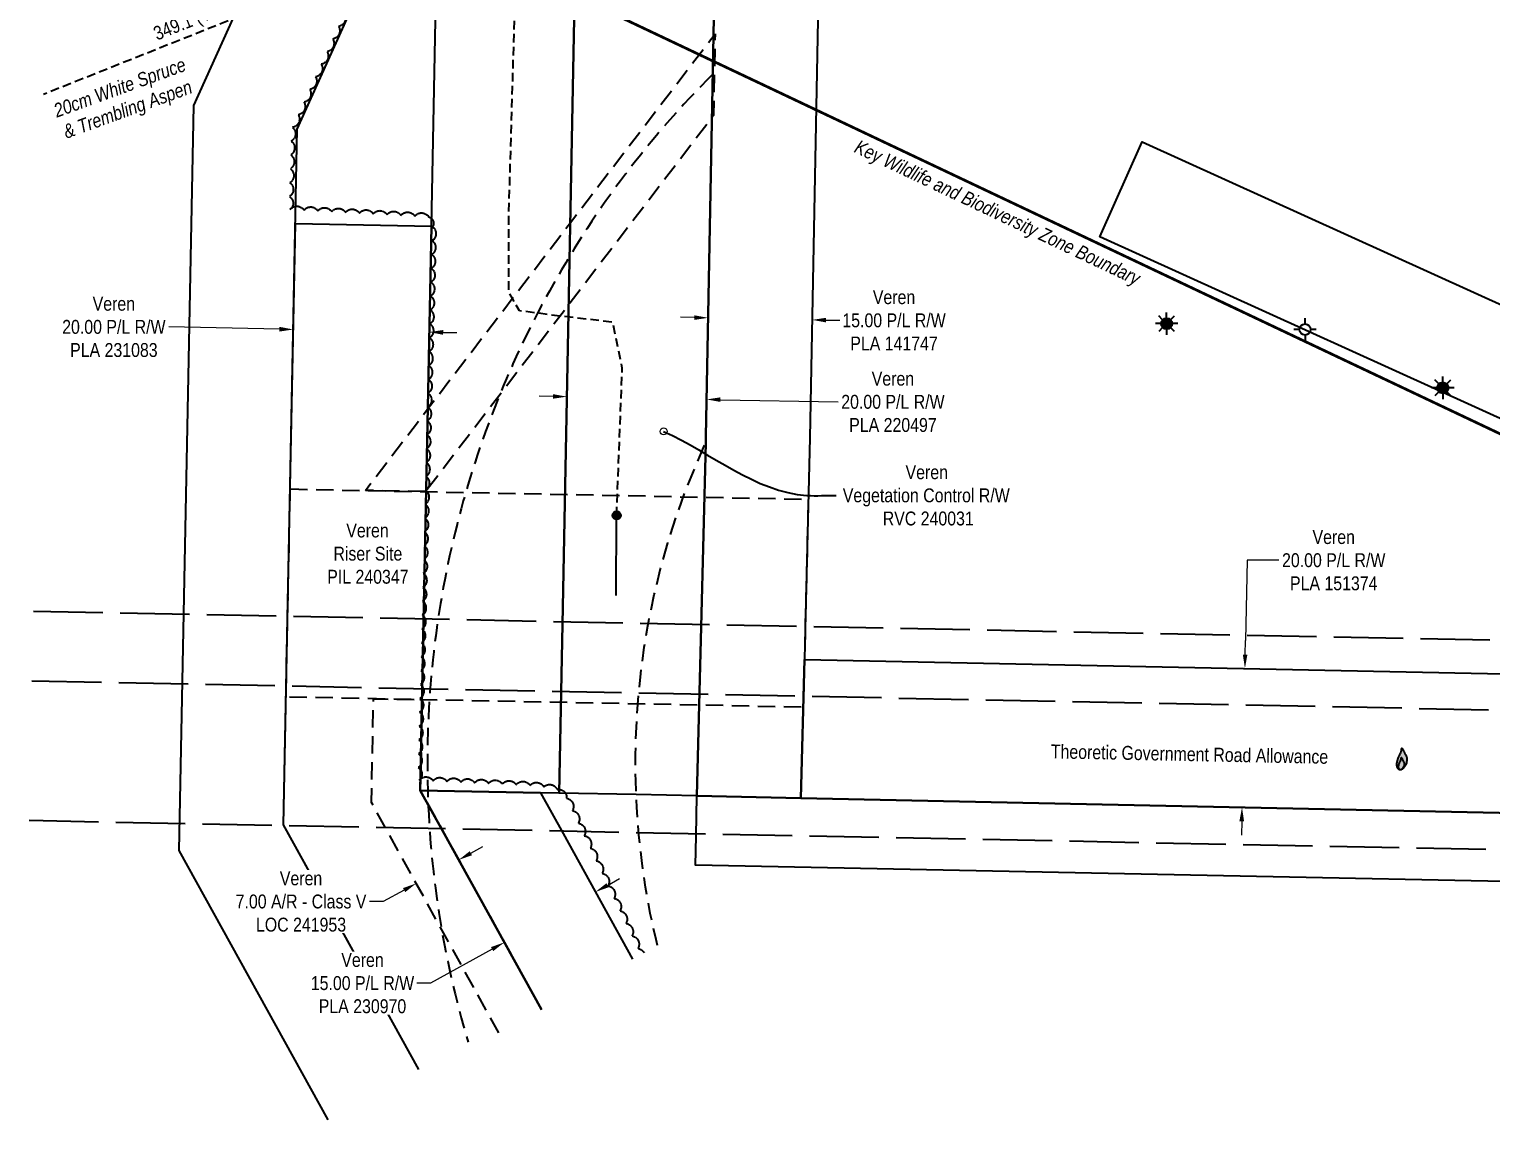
# Model space of a CAD drawing. Extents: x 407676 to 413335, y 6052236 to 6054942.
# Drawn here: x 407676 to 408730, y 6052432 to 6053218 of the extents above; entities that cross this region are included whole.
import ezdxf
from ezdxf.enums import TextEntityAlignment as Align

# ---------------------------------------------------------------- set-up
doc = ezdxf.new("R2010")
doc.units = 0
doc.header["$LTSCALE"] = 5
doc.header["$PDSIZE"] = 0.5
for name, pattern in [('0', [1, 1, 0]), ('DASHDOT2', [12.7, 6.35, -3.175, 0, -3.175]), ('EZE', [3.75, 2.5, -1.25]), ('foc-ACCESSROAD', [3.75, 2.5, -1.25]), ('foc-TIELINE', [1.875, 1.25, -0.625]), ('foc-UNSURVEYED', [12.5, 10, -2.5]), ('UG_PIPE', [1.875, 1.25, -0.625])]:
    doc.linetypes.add(name, pattern=pattern)
doc.layers.get('Defpoints').update_dxf_attribs({"color": 9})
doc.layers.add('AS-PIPE-AG', color=7, linetype='Continuous', true_color=0x7d00fa)
for name, color, linetype in [('AS-PIPE-UG', 44, 'UG_PIPE'), ('AS-SYMBOL', 7, 'Continuous'), ('AS-WILDLIFE', 131, 'DASHDOT2'), ('C-AR', 13, 'foc-ACCESSROAD'), ('C-RW', 13, 'Continuous'), ('C-VCE', 13, 'EZE'), ('C-WS', 13, 'foc-ACCESSROAD'), ('C-WS-S', 8, 'Continuous'), ('F-RW', 190, 'Continuous'), ('F-WS-S', 8, 'Continuous'), ('L-BD', 7, 'Continuous'), ('L-ROAD-T', 7, 'Continuous'), ('L-TIE', 7, 'foc-TIELINE'), ('L-USEC', 7, 'foc-UNSURVEYED'), ('T-BUSH', 110, '0'), ('T-BUSH-T', 110, 'Continuous')]:
    doc.layers.add(name, color=color, linetype=linetype)
for name, color, linetype, lineweight in [('C-AR-T', 13, 'Continuous', 9), ('C-RW-T', 13, 'Continuous', 9), ('C-WS-T', 13, 'Continuous', 9)]:
    doc.layers.add(name, color=color, linetype=linetype, lineweight=lineweight)
doc.styles.add('240', font='ARIALN.TTF', dxfattribs={"height": 30})
doc.styles.add('80CG', font='ARIALN.TTF', dxfattribs={"height": 10})
doc.styles.add('80L', font='ARIALN.TTF', dxfattribs={"height": 10})
doc.styles.add('80LS', font='ARIALNI.TTF', dxfattribs={"height": 10})
doc.dimstyles.new('Compass 5 000', dxfattribs={"dimscale": 5, "dimtxt": 9, "dimasz": 2, "dimexe": 0.2, "dimexo": 0.0625, "dimgap": 0.5, "dimtad": 0, "dimtih": 1, "dimtoh": 1, "dimzin": 0, "dimdsep": 46, "dimtxsty": '80CG', "dimcen": 0.1, "dimse1": 1, "dimse2": 1, "dimclrd": 256, "dimclrt": 256, "dimaunit": 1, "dimadec": 4, "dimazin": 0, "dimtfac": 0.06, "dimtofl": 0, "dimtmove": 0, "dimatfit": 1, "dimfxl": 0.2, "dimtolj": 1, "dimtzin": 0, "dimlwd": -1, "dimarcsym": 0})

# ---------------------------------------------------------------- blocks, each defined once
blk = doc.blocks.new('*D59')
at = {"layer": 'C-RW-T', "transparency": 16777216}
for p, q in [((407856.7, 6053001.7), (407777, 6053003.3)), ((407974.7, 6052999.4), (407984.7, 6052999.2))]:
    blk.add_line(p, q, dxfattribs=at)
for points in [[(407856.7, 6053003.4), (407856.7, 6053000), (407866.7, 6053001.5)], [(407974.8, 6053001.1), (407974.7, 6052997.7), (407964.7, 6052999.6)]]:
    blk.add_solid(points, dxfattribs=at)
at = {"layer": 'Defpoints', "color": 0, "transparency": 16777216}
for p in [(407866.7, 6053001.5), (407866.4, 6052988.7), (407964.5, 6052986.8)]:
    blk.add_point(p, dxfattribs=at)
at = {"layer": 'C-RW-T', "transparency": 16777216, "insert": (407737.4, 6053003.3), "char_height": 10, "attachment_point": 5, "style": '80CG', "bg_fill": 3, "box_fill_scale": 1.1, "bg_fill_color": 256, "bg_fill_true_color": 13158600, "bg_fill_transparency": 0}
blk.add_mtext('\\A1;Veren\\P20.00 P/L R/W\\PPLA 231083', dxfattribs=at)
blk = doc.blocks.new('RISER')
h = blk.add_hatch(color=255)
h.dxf.hatch_style = 1
edge = h.paths.add_edge_path()
edge.add_arc((0, 0), 0.7, 0, 360)
blk.add_hatch(color=13).paths.add_polyline_path([(0.58, -0.15), (-0.58, -0.15, 0.774597)])
at = {"color": 13}
blk.add_line((-0.58, -0.15), (0.58, -0.15), dxfattribs=at)
blk.add_circle((0, 0), 0.6, dxfattribs=at)
blk = doc.blocks.new('FLARE')
h = blk.add_hatch(color=255)
h.dxf.hatch_style = 1
h.paths.add_polyline_path([(0.16, 2.41, 0.114147), (0.13, 2.43), (0.11, 2.44, 0.261551), (0.01, 2.42), (0, 2.41, 0.131268), (-0.03, 2.37), (-0.04, 2.35, 0.041497), (-0.05, 2.33), (-0.05, 2.29, 0.015174), (-0.05, 2.29), (-0.06, 2.24, 0.004376), (-0.06, 2.24), (-0.07, 2.18), (-0.08, 2.11), (-0.09, 2.05), (-0.1, 1.98), (-0.12, 1.91), (-0.14, 1.83), (-0.17, 1.76), (-0.19, 1.68), (-0.22, 1.61), (-0.26, 1.53), (-0.29, 1.46), (-0.32, 1.39), (-0.36, 1.32), (-0.39, 1.25, 0.000505), (-0.39, 1.25), (-0.43, 1.18, 0.002398), (-0.43, 1.18), (-0.46, 1.1, 0.004177), (-0.46, 1.1), (-0.5, 1.03, 0.005735), (-0.5, 1.03), (-0.53, 0.95, 0.006994), (-0.53, 0.95), (-0.56, 0.87, 0.00791), (-0.57, 0.87), (-0.6, 0.78, 0.008323), (-0.6, 0.78), (-0.63, 0.69, 0.008095), (-0.63, 0.68), (-0.66, 0.59, 0.008067), (-0.66, 0.59), (-0.68, 0.49, 0.008387), (-0.68, 0.49), (-0.7, 0.39, 0.009056), (-0.71, 0.38), (-0.72, 0.28, 0.010123), (-0.72, 0.28), (-0.74, 0.18, 0.011689), (-0.74, 0.18), (-0.75, 0.08, 0.013925), (-0.75, 0.08), (-0.75, -0.02, 0.016488), (-0.75, -0.02), (-0.75, -0.11, 0.017255), (-0.75, -0.12), (-0.74, -0.2, 0.01735), (-0.74, -0.2), (-0.73, -0.28, 0.017311), (-0.73, -0.29), (-0.71, -0.36, 0.01715), (-0.71, -0.36), (-0.69, -0.43, 0.016886), (-0.69, -0.44), (-0.66, -0.5, 0.016546), (-0.66, -0.5), (-0.63, -0.56, 0.016164), (-0.63, -0.56), (-0.6, -0.61, 0.016329), (-0.6, -0.62), (-0.57, -0.66, 0.018828), (-0.57, -0.67), (-0.54, -0.71, 0.022087), (-0.53, -0.71), (-0.5, -0.75, 0.025345), (-0.49, -0.76), (-0.46, -0.78, 0.028234), (-0.45, -0.79), (-0.42, -0.82, 0.030298), (-0.41, -0.82), (-0.37, -0.84, 0.031129), (-0.36, -0.85), (-0.32, -0.86, 0.030544), (-0.31, -0.87), (-0.27, -0.88, 0.028465), (-0.26, -0.88), (-0.22, -0.89, 0.025311), (-0.21, -0.89), (-0.16, -0.89, 0.02283), (-0.15, -0.89), (-0.11, -0.89, 0.021226), (-0.1, -0.89), (-0.05, -0.88, 0.020401), (-0.04, -0.88), (0, -0.87, 0.020299), (0.01, -0.87), (0.05, -0.85, 0.020911), (0.06, -0.85), (0.11, -0.83, 0.022277), (0.11, -0.83), (0.15, -0.81, 0.023712), (0.16, -0.8), (0.2, -0.78, 0.022408), (0.21, -0.78), (0.24, -0.75, 0.01993), (0.25, -0.74), (0.28, -0.72, 0.017146), (0.28, -0.71), (0.31, -0.68, 0.014211), (0.32, -0.68), (0.35, -0.64, 0.011221), (0.35, -0.64), (0.37, -0.61, 0.008212), (0.38, -0.61), (0.4, -0.57, 0.005172), (0.4, -0.57), (0.42, -0.54, 0.002523), (0.43, -0.54), (0.45, -0.5, 0.001671), (0.45, -0.5), (0.47, -0.47, 0.001229), (0.47, -0.47), (0.49, -0.44, 0.00075), (0.49, -0.44), (0.51, -0.41, 0.00026), (0.51, -0.41), (0.54, -0.37), (0.56, -0.34), (0.58, -0.3), (0.61, -0.27), (0.63, -0.23, 0.001311), (0.63, -0.23), (0.66, -0.19, 0.003726), (0.66, -0.19), (0.69, -0.15, 0.006065), (0.69, -0.14), (0.72, -0.1, 0.008452), (0.72, -0.1), (0.74, -0.05, 0.010991), (0.75, -0.05), (0.77, 0, 0.013767), (0.77, 0), (0.79, 0.05, 0.016839), (0.8, 0.05), (0.81, 0.1, 0.019104), (0.82, 0.11), (0.83, 0.15, 0.016987), (0.83, 0.16), (0.84, 0.21, 0.013636), (0.84, 0.21), (0.85, 0.26, 0.010244), (0.85, 0.27), (0.86, 0.31, 0.006846), (0.86, 0.32), (0.86, 0.37, 0.003419), (0.86, 0.37), (0.86, 0.41), (0.87, 0.46), (0.87, 0.5), (0.88, 0.54), (0.88, 0.59), (0.89, 0.63, 0.001278), (0.89, 0.63), (0.89, 0.67, 0.004735), (0.89, 0.67), (0.9, 0.71, 0.008354), (0.9, 0.72), (0.9, 0.76, 0.012059), (0.9, 0.76), (0.9, 0.8, 0.015712), (0.9, 0.81), (0.9, 0.85, 0.018457), (0.9, 0.85), (0.9, 0.89, 0.018102), (0.9, 0.9), (0.89, 0.94, 0.016533), (0.89, 0.95), (0.88, 0.99, 0.014576), (0.88, 0.99), (0.87, 1.03, 0.012435), (0.86, 1.04), (0.85, 1.08, 0.010283), (0.85, 1.09), (0.83, 1.13, 0.00824), (0.83, 1.13), (0.81, 1.18, 0.00638), (0.81, 1.18), (0.78, 1.23, 0.004735), (0.78, 1.23), (0.76, 1.29, 0.003388), (0.75, 1.29), (0.73, 1.34, 0.002345), (0.73, 1.34), (0.7, 1.4, 0.001492), (0.7, 1.4), (0.67, 1.46, 0.000746), (0.67, 1.46), (0.63, 1.51), (0.6, 1.57), (0.57, 1.62), (0.55, 1.68), (0.52, 1.73), (0.49, 1.78), (0.47, 1.83), (0.45, 1.87), (0.42, 1.92), (0.4, 1.97), (0.38, 2.02), (0.35, 2.08, 0.000332), (0.35, 2.08), (0.33, 2.13, 0.001849), (0.33, 2.13), (0.3, 2.19, 0.0038), (0.3, 2.19), (0.27, 2.24, 0.006473), (0.27, 2.24), (0.25, 2.29, 0.010865), (0.24, 2.3), (0.22, 2.34, 0.019524), (0.22, 2.34), (0.19, 2.38, 0.041077), (0.18, 2.39)])
at = {"color": 13, "flags": 128}
for points in [[(0.11, -0.72), (0.07, -0.74), (0.03, -0.76), (-0.02, -0.77), (-0.07, -0.78), (-0.11, -0.79), (-0.16, -0.79), (-0.2, -0.79), (-0.25, -0.78), (-0.29, -0.77), (-0.32, -0.76), (-0.36, -0.74), (-0.4, -0.71), (-0.43, -0.68), (-0.46, -0.65), (-0.49, -0.61), (-0.52, -0.56), (-0.54, -0.51), (-0.57, -0.46), (-0.59, -0.4), (-0.61, -0.33), (-0.63, -0.26), (-0.64, -0.19), (-0.65, -0.11), (-0.65, -0.02), (-0.65, 0.07), (-0.64, 0.17), (-0.63, 0.27), (-0.61, 0.36), (-0.58, 0.46), (-0.56, 0.56), (-0.53, 0.66), (-0.5, 0.75), (-0.47, 0.83), (-0.44, 0.91), (-0.41, 0.99), (-0.37, 1.06), (-0.34, 1.13), (-0.3, 1.2), (-0.27, 1.27), (-0.23, 1.34), (-0.2, 1.42), (-0.16, 1.49), (-0.13, 1.57), (-0.1, 1.65), (-0.07, 1.73), (-0.04, 1.8), (-0.02, 1.88), (0, 1.96), (0.01, 2.03), (0.02, 2.1), (0.03, 2.17), (0.04, 2.22), (0.05, 2.27), (0.05, 2.31), (0.06, 2.34), (0.08, 2.35), (0.09, 2.34), (0.11, 2.32), (0.13, 2.29), (0.16, 2.25), (0.18, 2.2), (0.21, 2.14), (0.24, 2.09), (0.26, 2.03), (0.29, 1.98), (0.31, 1.93), (0.33, 1.88), (0.36, 1.83), (0.38, 1.78), (0.41, 1.73), (0.43, 1.68), (0.46, 1.63), (0.49, 1.58), (0.52, 1.52), (0.55, 1.47), (0.58, 1.41), (0.61, 1.35), (0.64, 1.3), (0.67, 1.24), (0.69, 1.19), (0.72, 1.14), (0.74, 1.09), (0.75, 1.05), (0.77, 1), (0.78, 0.96), (0.79, 0.92), (0.8, 0.88), (0.8, 0.84), (0.8, 0.8), (0.8, 0.76), (0.8, 0.72), (0.79, 0.68), (0.79, 0.64), (0.78, 0.6), (0.78, 0.56), (0.77, 0.51), (0.77, 0.47), (0.76, 0.42), (0.76, 0.37), (0.76, 0.33), (0.75, 0.28), (0.74, 0.23), (0.73, 0.18), (0.72, 0.13), (0.7, 0.09), (0.68, 0.04), (0.66, 0), (0.63, -0.05), (0.61, -0.09), (0.58, -0.13), (0.55, -0.17), (0.53, -0.21), (0.5, -0.25), (0.48, -0.28), (0.45, -0.32), (0.43, -0.35), (0.41, -0.38), (0.39, -0.42), (0.37, -0.45), (0.34, -0.48), (0.32, -0.51), (0.3, -0.55), (0.27, -0.58), (0.24, -0.61), (0.21, -0.64), (0.18, -0.67), (0.15, -0.7)], [(0.02, -0.75), (-0.01, -0.76), (-0.03, -0.77), (-0.05, -0.78), (-0.08, -0.78), (-0.11, -0.79), (-0.13, -0.79), (-0.16, -0.79), (-0.18, -0.78), (-0.2, -0.78), (-0.23, -0.77), (-0.25, -0.76), (-0.26, -0.74), (-0.28, -0.73), (-0.3, -0.71), (-0.32, -0.69), (-0.33, -0.66), (-0.35, -0.63), (-0.36, -0.6), (-0.37, -0.57), (-0.39, -0.53), (-0.4, -0.49), (-0.4, -0.45), (-0.41, -0.41), (-0.41, -0.36), (-0.41, -0.31), (-0.4, -0.25), (-0.39, -0.2), (-0.38, -0.14), (-0.37, -0.09), (-0.36, -0.03), (-0.34, 0.02), (-0.32, 0.07), (-0.31, 0.12), (-0.29, 0.16), (-0.27, 0.21), (-0.25, 0.25), (-0.23, 0.29), (-0.21, 0.33), (-0.19, 0.37), (-0.17, 0.41), (-0.15, 0.45), (-0.14, 0.49), (-0.12, 0.53), (-0.1, 0.58), (-0.08, 0.62), (-0.07, 0.66), (-0.06, 0.71), (-0.05, 0.75), (-0.04, 0.79), (-0.03, 0.83), (-0.03, 0.87), (-0.02, 0.9), (-0.02, 0.93), (-0.01, 0.95), (-0.01, 0.96), (0, 0.97), (0.01, 0.96), (0.02, 0.95), (0.03, 0.94), (0.04, 0.91), (0.06, 0.88), (0.07, 0.86), (0.09, 0.82), (0.1, 0.79), (0.12, 0.76), (0.13, 0.74), (0.14, 0.71), (0.16, 0.68), (0.17, 0.65), (0.18, 0.63), (0.2, 0.6), (0.21, 0.57), (0.23, 0.54), (0.25, 0.51), (0.26, 0.47), (0.28, 0.44), (0.3, 0.41), (0.31, 0.38), (0.33, 0.35), (0.34, 0.32), (0.36, 0.29), (0.37, 0.27), (0.38, 0.24), (0.39, 0.22), (0.39, 0.19), (0.4, 0.17), (0.4, 0.15), (0.41, 0.13), (0.41, 0.1), (0.41, 0.08), (0.4, 0.06), (0.4, 0.04), (0.4, 0.01), (0.39, -0.01), (0.39, -0.03), (0.39, -0.06), (0.39, -0.08), (0.38, -0.11), (0.38, -0.14), (0.38, -0.16), (0.38, -0.19), (0.37, -0.22), (0.37, -0.24), (0.36, -0.27), (0.35, -0.3), (0.34, -0.32), (0.32, -0.35), (0.31, -0.37), (0.3, -0.4), (0.28, -0.42), (0.27, -0.44), (0.25, -0.46), (0.24, -0.48), (0.22, -0.5), (0.21, -0.52), (0.2, -0.54), (0.19, -0.56), (0.17, -0.58), (0.16, -0.6), (0.15, -0.61), (0.14, -0.63), (0.12, -0.65), (0.11, -0.67), (0.09, -0.69), (0.08, -0.7), (0.06, -0.72), (0.04, -0.74)]]:
    blk.add_lwpolyline(points, close=True, dxfattribs=at)
blk = doc.blocks.new('GABD')
for p, q in [((-0.81, 0), (-1.62, 0)), ((0, 0.81), (0, 1.62)), ((1.62, 0), (0.81, 0)), ((0, -0.81), (0, -1.62))]:
    blk.add_line(p, q)
blk.add_circle((0, 0), 0.8)
blk = doc.blocks.new('GAS')
h = blk.add_hatch(color=255)
h.dxf.hatch_style = 1
edge = h.paths.add_edge_path()
edge.add_arc((0, 0), 0.9, 0, 360)
for p, q in [((-0.81, 0), (-1.62, 0)), ((-0.57, 0.57), (-1.14, 1.14)), ((0, 0.81), (0, 1.62)), ((0.57, 0.57), (1.14, 1.14)), ((1.62, 0), (0.81, 0)), ((-0.57, -0.57), (-1.14, -1.14)), ((0, -0.81), (0, -1.62)), ((1.14, -1.14), (0.57, -0.57))]:
    blk.add_line(p, q)
blk.add_circle((0, 0), 0.8)
blk = doc.blocks.new('*D67')
at = {"layer": 'C-RW-T', "transparency": 16777216}
for p, q in [((408155.7, 6053010.1), (408145.7, 6053010.3)), ((408250.7, 6053008.3), (408260.6, 6053008.1))]:
    blk.add_line(p, q, dxfattribs=at)
for points in [[(408155.8, 6053011.7), (408155.7, 6053008.4), (408165.7, 6053009.9)], [(408250.7, 6053009.9), (408250.6, 6053006.6), (408240.7, 6053008.4)]]:
    blk.add_solid(points, dxfattribs=at)
at = {"layer": 'Defpoints', "color": 0, "transparency": 16777216}
for p in [(408165.7, 6053009.5), (408240.6, 6053008.1), (408240.7, 6053008.4)]:
    blk.add_point(p, dxfattribs=at)
at = {"layer": 'C-RW-T', "transparency": 16777216, "insert": (408299.7, 6053008.1), "char_height": 10, "attachment_point": 5, "style": '80CG'}
blk.add_mtext('\\A1;Veren\\P15.00 P/L R/W^JPLA 141747', dxfattribs=at)
blk = doc.blocks.new('*D68')
at = {"layer": 'C-RW-T', "transparency": 16777216}
for p, q in [((408053.9, 6052953.3), (408043.9, 6052953.5)), ((408174.6, 6052950.9), (408259.4, 6052949.3))]:
    blk.add_line(p, q, dxfattribs=at)
for points in [[(408053.9, 6052954.9), (408053.8, 6052951.6), (408063.9, 6052953.1)], [(408174.6, 6052952.6), (408174.5, 6052949.3), (408164.6, 6052951.1)]]:
    blk.add_solid(points, dxfattribs=at)
at = {"layer": 'Defpoints', "color": 0, "transparency": 16777216}
for p in [(408064, 6052959.6), (408164.7, 6052957.6), (408164.6, 6052951.1)]:
    blk.add_point(p, dxfattribs=at)
at = {"layer": 'C-RW-T', "transparency": 16777216, "insert": (408298.9, 6052949.3), "char_height": 10, "attachment_point": 5, "style": '80CG'}
blk.add_mtext('\\A1;Veren\\P20.00 P/L R/W\\PPLA 220497', dxfattribs=at)
blk = doc.blocks.new('*D71')
at = {"layer": 'C-AR-T', "transparency": 16777216}
for p, q in [((407994.7, 6052624.2), (408003.4, 6052629)), ((407946.6, 6052597.6), (407931.6, 6052589.3)), ((407931.6, 6052589.3), (407921.6, 6052589.3))]:
    blk.add_line(p, q, dxfattribs=at)
for points in [[(407993.9, 6052625.6), (407995.5, 6052622.7), (407985.9, 6052619.3)], [(407945.8, 6052599), (407947.4, 6052596.1), (407955.3, 6052602.4)]]:
    blk.add_solid(points, dxfattribs=at)
at = {"layer": 'Defpoints', "color": 0, "transparency": 16777216}
for p in [(407986, 6052619.2), (407955.3, 6052602.4), (407955.4, 6052602.3)]:
    blk.add_point(p, dxfattribs=at)
at = {"layer": 'C-AR-T', "transparency": 16777216, "insert": (407872.3, 6052589.3), "char_height": 10, "attachment_point": 5, "style": '80CG', "bg_fill": 3, "box_fill_scale": 1.1, "bg_fill_color": 256, "bg_fill_true_color": 13158600, "bg_fill_transparency": 0}
blk.add_mtext('\\A1;Veren\\P7.00 A/R - Class V\\PLOC 241953', dxfattribs=at)
blk = doc.blocks.new('*D72')
at = {"layer": 'C-RW-T', "transparency": 16777216}
for p, q in [((408093.2, 6052601), (408101.9, 6052605.9)), ((408010, 6052555), (407965.7, 6052530.5)), ((407965.7, 6052530.5), (407955.7, 6052530.5))]:
    blk.add_line(p, q, dxfattribs=at)
for points in [[(408092.4, 6052602.5), (408094, 6052599.6), (408084.4, 6052596.2)], [(408009.2, 6052556.5), (408010.8, 6052553.6), (408018.8, 6052559.9)]]:
    blk.add_solid(points, dxfattribs=at)
at = {"layer": 'Defpoints', "color": 0, "transparency": 16777216}
for p in [(408081.8, 6052600.9), (408084.4, 6052596.2), (408016.2, 6052564.7)]:
    blk.add_point(p, dxfattribs=at)
at = {"layer": 'C-RW-T', "transparency": 16777216, "insert": (407916.6, 6052530.5), "char_height": 10, "attachment_point": 5, "style": '80CG', "bg_fill": 3, "box_fill_scale": 1.1, "bg_fill_color": 256, "bg_fill_true_color": 13158600, "bg_fill_transparency": 0}
blk.add_mtext('\\A1;Veren\\P15.00 P/L R/W\\PPLA 230970', dxfattribs=at)
blk = doc.blocks.new('*D73')
at = {"layer": 'C-RW-T', "transparency": 16777216}
for p, q in [((408554.2, 6052835.2), (408553, 6052777.3)), ((408577.1, 6052835.2), (408554.2, 6052835.2)), ((408552.8, 6052767.3), (408553, 6052777.3)), ((408550.3, 6052647.2), (408550.1, 6052637.2))]:
    blk.add_line(p, q, dxfattribs=at)
for points in [[(408551.1, 6052767.3), (408554.4, 6052767.3), (408552.6, 6052757.3)], [(408548.6, 6052647.2), (408552, 6052647.1), (408550.5, 6052657.2)]]:
    blk.add_solid(points, dxfattribs=at)
at = {"layer": 'Defpoints', "color": 0, "transparency": 16777216}
for p in [(408552.6, 6052757.3), (408592.5, 6052756.5), (408590.4, 6052656.3)]:
    blk.add_point(p, dxfattribs=at)
at = {"layer": 'C-RW-T', "transparency": 16777216, "insert": (408616.6, 6052835.2), "char_height": 10, "attachment_point": 5, "style": '80CG'}
blk.add_mtext('\\A1;Veren\\P20.00 P/L R/W\\PPLA 151374', dxfattribs=at)

msp = doc.modelspace()

# ---------------------------------------------------------------- linework, layer by layer
at = {"layer": 'AS-PIPE-AG', "flags": 128}
msp.add_lwpolyline([(408099.434, 6052809.779), (408099.749, 6052867.363)], dxfattribs=at)
at = {"layer": 'AS-PIPE-UG', "flags": 128}
msp.add_lwpolyline([(408099.764, 6052867.504), (408099.759, 6052867.514), (408103.82, 6052973.685), (408096.932, 6053006.769), (408060.902, 6053010.886), (408029.668, 6053014.957), (408022, 6053028.613), (408022.115, 6053084.998), (408024.726, 6053176.012), (408028.353, 6053302.072), (408031.684, 6053380.251), (408062.643, 6053444.083), (408108.803, 6053543.391), (408185.516, 6053712.725), (408259.733, 6053915.322), (408289.231, 6054001.324), (408298.023, 6054028.123)], dxfattribs=at)
at = {"layer": 'AS-WILDLIFE', "const_width": 2.001, "flags": 128}
msp.add_lwpolyline([(407694.769, 6053419.484), (409639.676, 6052498.739)], dxfattribs=at)
at = {"layer": 'C-AR', "flags": 128}
msp.add_lwpolyline([(407962.072, 6052884.645), (407918.652, 6052885.498), (407964.766, 6052945.703), (408067.379, 6053079.672), (408170.691, 6053214.601), (408169.544, 6053155.56), (408066.217, 6053020.621), (407962.072, 6052884.645)], close=True, dxfattribs=at)
msp.add_lwpolyline([(408014.903, 6052494.644), (407923.091, 6052660.726), (407924.56, 6052735.418), (407959.538, 6052734.73), (407958.254, 6052669.431), (408045.521, 6052511.569)], dxfattribs=at)
at = {"layer": 'C-RW', "flags": 128}
for points in [[(408176.836, 6054067.904), (408104.763, 6053848.348), (407794.886, 6053162.787), (407784.321, 6052626.164), (407891.565, 6052432.101)], [(407957.101, 6052468.317), (407859.666, 6052644.572), (407869.536, 6053145.929), (408174.735, 6053821.14), (408248.064, 6054044.522)]]:
    msp.add_lwpolyline(points, dxfattribs=at)
at = {"layer": 'C-RW'}
for points in [[(408438.164, 6053982.078), (408361.414, 6053748.583), (408171.783, 6053326.727), (408171.618, 6053314.345), (408164.067, 6052924.504), (408163.961, 6052919.887), (408160.673, 6052787.27), (408157.661, 6052665.42), (408113.894, 6052666.34), (408058.232, 6052667.509), (408060.628, 6052789.26), (408071.674, 6053350.376), (408268.078, 6053784.874), (408343.071, 6054013.335)], [(408509.383, 6053958.664), (408431.925, 6053723.055), (408246.442, 6053312.464), (408239.032, 6052923.4), (408235.638, 6052785.781), (408235.097, 6052763.812), (408232.632, 6052663.844), (408157.661, 6052665.42), (408160.673, 6052787.27), (408163.961, 6052919.887), (408164.067, 6052924.504), (408171.618, 6053314.345), (408171.783, 6053326.727), (408361.414, 6053748.583), (408438.164, 6053982.078)], [(407957.091, 6052468.312), (407860.888, 6052642.328), (407859.666, 6052644.572), (407862.593, 6052793.195), (407868.196, 6053077.874), (407966.251, 6053075.944), (407960.65, 6052791.246), (407958.254, 6052669.431), (407974.464, 6052640.069), (408045.508, 6052511.562)], [(409640.427, 6052644.532), (409159.001, 6052644.405), (408232.632, 6052663.844), (408235.097, 6052763.812), (409160.955, 6052744.799), (409181.009, 6052744.635), (409641.109, 6052744.636)], [(408045.508, 6052511.562), (407974.464, 6052640.069), (407958.254, 6052669.431), (408044.87, 6052667.766), (408061.113, 6052638.346), (408111.145, 6052547.847)], [(409639.713, 6052595.1), (409388.309, 6052595.229), (409287.121, 6052595.3), (409158.987, 6052594.748), (409155.781, 6052595.372), (408156.67, 6052615.592), (408157.085, 6052636.44), (408157.661, 6052665.42), (408232.632, 6052663.844), (409159.001, 6052644.405), (409640.427, 6052644.532)]]:
    msp.add_lwpolyline(points, dxfattribs=at)
at = {"layer": 'C-VCE', "flags": 128}
msp.add_lwpolyline([(408129.238, 6052557.719), (408128.154, 6052561.969), (408124.046, 6052580.811), (408120.599, 6052599.78), (408117.817, 6052618.862), (408115.782, 6052637.261), (408114.259, 6052657.259), (408113.894, 6052666.34), (408113.488, 6052676.527), (408113.389, 6052695.808), (408113.965, 6052715.082), (408115.216, 6052734.325), (408117.135, 6052753.512), (408119.725, 6052772.621), (408122.368, 6052788.032), (408122.978, 6052791.626), (408126.897, 6052810.508), (408131.47, 6052829.24), (408136.698, 6052847.801), (408142.567, 6052866.17), (408149.076, 6052884.321), (408163.961, 6052919.887), (408164.067, 6052924.504), (408169.123, 6053185.51, 0.27574691), (407992.739, 6052488.019, 0.27574691)], format="xyb", dxfattribs=at)
at = {"layer": 'C-WS', "flags": 128}
msp.add_lwpolyline([(408129.238, 6052557.719), (408128.154, 6052561.969), (408124.046, 6052580.811), (408120.599, 6052599.78), (408117.817, 6052618.862), (408115.782, 6052637.261), (408114.259, 6052657.259), (408113.894, 6052666.34), (408113.488, 6052676.527), (408113.389, 6052695.808), (408113.965, 6052715.082), (408115.216, 6052734.325), (408117.135, 6052753.512), (408119.725, 6052772.621), (408122.368, 6052788.032), (408122.978, 6052791.626), (408126.897, 6052810.508), (408131.47, 6052829.24), (408136.698, 6052847.801), (408142.567, 6052866.17), (408149.076, 6052884.321), (408163.961, 6052919.887), (408164.067, 6052924.504), (408171.618, 6053314.345), (408246.442, 6053312.464), (408328.058, 6053310.884), (408471.591, 6053628.615), (409010.755, 6053463.227), (409171.559, 6053294.608), (409162.537, 6052826.382), (409162.402, 6052819.417), (409161.394, 6052767.42), (409160.955, 6052744.799), (409159.001, 6052644.405), (409159.002, 6052616.563), (409158.987, 6052594.748), (409158.961, 6052524.525)], dxfattribs=at)
msp.add_lwpolyline([(407864.431, 6052886.564), (408237.943, 6052879.22), (408234.247, 6052729.329), (407861.479, 6052736.658)], close=True, dxfattribs=at)
at = {"layer": 'F-RW'}
for points in [[(408343.071, 6054013.335), (408268.078, 6053784.874), (408071.674, 6053350.376), (408060.628, 6052789.26), (408058.232, 6052667.509), (408044.87, 6052667.766), (407958.254, 6052669.431), (407960.65, 6052791.246), (407966.251, 6053075.944), (407972.089, 6053372.814), (408174.735, 6053821.14), (408248.064, 6054044.522)], [(409641.109, 6052744.636), (409181.009, 6052744.635), (409160.955, 6052744.799), (409108.702, 6052768.464), (408447.912, 6053068.22), (408478.582, 6053136.694), (409162.537, 6052826.382), (409177.043, 6052819.617), (409237.215, 6052819.655), (409642.3, 6052819.729)]]:
    msp.add_lwpolyline(points, dxfattribs=at)
at = {"layer": 'L-TIE'}
msp.add_line((408054.899, 6053317.343), (407686.779, 6053170.916), dxfattribs=at)
at = {"layer": 'L-USEC'}
for p, q in [((407679.39, 6052798.632), (409641.109, 6052759.698)), ((407678.393, 6052748.372), (409640.41, 6052709.432)), ((407676.398, 6052647.852), (409639.72, 6052608.886))]:
    msp.add_line(p, q, dxfattribs=at)
at = {"layer": 'T-BUSH', "flags": 128}
msp.add_lwpolyline([(408247.152, 6054044.821, -0.32174496), (408242.859, 6054039.147, -0.52056705), (408239.807, 6054029.628, -0.52056705), (408236.754, 6054020.11, -0.52056705), (408233.702, 6054010.592, -0.52056705), (408230.649, 6054001.074, -0.52056705), (408227.597, 6053991.556, -0.52056705), (408224.545, 6053982.037, -0.52056705), (408221.492, 6053972.519, -0.52056705), (408218.44, 6053963.001, -0.52056705), (408215.387, 6053953.483, -0.52056705), (408212.335, 6053943.965, -0.52056705), (408209.283, 6053934.446, -0.52056705), (408206.23, 6053924.928, -0.52056705), (408203.178, 6053915.41, -0.52056705), (408200.125, 6053905.892, -0.52056705), (408197.073, 6053896.374, -0.52056705), (408194.02, 6053886.855, -0.52056705), (408190.968, 6053877.337, -0.52056705), (408187.916, 6053867.819, -0.52056705), (408184.863, 6053858.301, -0.52056705), (408181.811, 6053848.783, -0.52056705), (408178.758, 6053839.264, -0.52056705), (408175.706, 6053829.746, -0.52056705), (408172.654, 6053820.228, -0.52056705), (408169.203, 6053810.864, -0.52056705), (408165.052, 6053801.771, -0.52056705), (408160.9, 6053792.678, -0.52056705), (408156.749, 6053783.585, -0.52056705), (408152.598, 6053774.492, -0.52056705), (408148.447, 6053765.399, -0.52056705), (408144.296, 6053756.306, -0.52056705), (408140.145, 6053747.213, -0.52056705), (408135.994, 6053738.12, -0.52056705), (408131.843, 6053729.028, -0.52056705), (408127.691, 6053719.935, -0.52056705), (408123.54, 6053710.842, -0.52056705), (408119.389, 6053701.749, -0.52056705), (408115.238, 6053692.656, -0.52056705), (408111.087, 6053683.563, -0.52056705), (408106.936, 6053674.47, -0.52056705), (408102.785, 6053665.377, -0.52056705), (408098.633, 6053656.284, -0.52056705), (408094.482, 6053647.191, -0.52056705), (408090.331, 6053638.098, -0.52056705), (408086.18, 6053629.005, -0.52056705), (408082.029, 6053619.912, -0.52056705), (408077.878, 6053610.819, -0.52056705), (408073.727, 6053601.726, -0.52056705), (408069.575, 6053592.633, -0.52056705), (408065.424, 6053583.541, -0.52056705), (408061.273, 6053574.448, -0.52056705), (408057.122, 6053565.355, -0.52056705), (408052.971, 6053556.262, -0.52056705), (408048.82, 6053547.169, -0.52056705), (408044.669, 6053538.076, -0.52056705), (408040.518, 6053528.983, -0.52056705), (408036.366, 6053519.89, -0.52056705), (408032.215, 6053510.797, -0.52056705), (408028.064, 6053501.704, -0.52056705), (408023.913, 6053492.611, -0.52056705), (408019.762, 6053483.518, -0.52056705), (408015.611, 6053474.425, -0.52056705), (408011.46, 6053465.332, -0.52056705), (408007.308, 6053456.239, -0.52056705), (408003.157, 6053447.147, -0.52056705), (407999.006, 6053438.054, -0.52056705), (407994.855, 6053428.961, -0.52056705), (407990.704, 6053419.868, -0.52056705), (407986.553, 6053410.775, -0.52056705), (407982.402, 6053401.682, -0.52056705), (407978.25, 6053392.589, -0.52056705), (407974.099, 6053383.496, -0.52056705), (407969.948, 6053374.403, -0.52056705), (407965.797, 6053365.31, -0.52056705), (407961.646, 6053356.217, -0.52056705), (407957.495, 6053347.124, -0.52056705), (407953.344, 6053338.031, -0.52056705), (407949.193, 6053328.938, -0.52056705), (407945.041, 6053319.845, -0.52056705), (407940.89, 6053310.752, -0.52056705), (407936.739, 6053301.66, -0.52056705), (407932.588, 6053292.567, -0.52056705), (407928.437, 6053283.474, -0.52056705), (407924.286, 6053274.381, -0.52056705), (407920.135, 6053265.288, -0.52056705), (407915.983, 6053256.195, -0.52056705), (407911.832, 6053247.102, -0.52056705), (407907.681, 6053238.009, -0.52056705), (407903.53, 6053228.916, -0.52056705), (407899.379, 6053219.823, -0.52056705), (407895.228, 6053210.73, -0.52056705), (407891.077, 6053201.637, -0.52056705), (407886.925, 6053192.544, -0.52056705), (407882.774, 6053183.451, -0.52056705), (407878.623, 6053174.358, -0.52056705), (407874.472, 6053165.265, -0.52056705), (407870.321, 6053156.173, -0.52056705), (407866.17, 6053147.08, -0.52056705), (407865.246, 6053137.231, -0.52056705), (407864.93, 6053127.241, -0.52056705), (407864.613, 6053117.25, -0.52056705), (407864.297, 6053107.259, -0.52056705), (407863.981, 6053097.269, -0.52056705), (407864.438, 6053087.988, -0.52056705), (407874.419, 6053087.451, -0.52056705), (407884.401, 6053086.914, -0.52056705), (407894.382, 6053086.377, -0.52056705), (407904.363, 6053085.84, -0.52056705), (407914.344, 6053085.303, -0.52056705), (407924.325, 6053084.766, -0.52056705), (407934.307, 6053084.229, -0.52056705), (407944.288, 6053083.691, -0.52056705), (407954.269, 6053083.154, -0.52056705), (407964.25, 6053082.617, -0.52056705), (407967.08, 6053075.481, -0.52056705), (407966.814, 6053065.489, -0.52056705), (407966.547, 6053055.497, -0.52056705), (407966.281, 6053045.505, -0.52056705), (407966.015, 6053035.513, -0.52056705), (407965.749, 6053025.521, -0.52056705), (407965.483, 6053015.528, -0.52056705), (407965.217, 6053005.536, -0.52056705), (407964.951, 6052995.544, -0.52056705), (407964.684, 6052985.552, -0.52056705), (407964.418, 6052975.56, -0.52056705), (407964.152, 6052965.568, -0.52056705), (407963.886, 6052955.576, -0.52056705), (407963.62, 6052945.584, -0.52056705), (407963.354, 6052935.591, -0.52056705), (407963.088, 6052925.599, -0.52056705), (407962.821, 6052915.607, -0.52056705), (407962.555, 6052905.615, -0.52056705), (407962.289, 6052895.623, -0.52056705), (407962.023, 6052885.631, -0.52056705), (407961.757, 6052875.639, -0.52056705), (407961.491, 6052865.646, -0.52056705), (407961.225, 6052855.654, -0.52056705), (407960.959, 6052845.662, -0.52056705), (407960.692, 6052835.67, -0.52056705), (407960.426, 6052825.678, -0.52056705), (407960.16, 6052815.686, -0.52056705), (407959.894, 6052805.694, -0.52056705), (407959.628, 6052795.702, -0.52056705), (407959.362, 6052785.709, -0.52056705), (407959.096, 6052775.717, -0.52056705), (407958.829, 6052765.725, -0.52056705), (407958.563, 6052755.733, -0.52056705), (407958.297, 6052745.741, -0.52056705), (407958.031, 6052735.749, -0.52056705), (407957.765, 6052725.757, -0.52056705), (407957.499, 6052715.765, -0.52056705), (407957.233, 6052705.772, -0.52056705), (407956.966, 6052695.78, -0.52056705), (407956.7, 6052685.788, -0.52056705), (407957.45, 6052676.741, -0.52056705), (407967.435, 6052676.275, -0.52056705), (407977.42, 6052675.81, -0.52056705), (407987.405, 6052675.345, -0.52056705), (407997.39, 6052674.879, -0.52056705), (408007.375, 6052674.414, -0.52056705), (408017.359, 6052673.949, -0.52056705), (408027.344, 6052673.483, -0.52056705), (408037.329, 6052673.018, -0.52056705), (408047.238, 6052671.935, -0.52056705), (408057.04, 6052669.976, -0.52056705), (408063.598, 6052663.858, -0.52056705), (408067.883, 6052654.828, -0.52056705), (408072.169, 6052645.798, -0.52056705), (408076.455, 6052636.767, -0.52056705), (408080.74, 6052627.737, -0.52056705), (408085.026, 6052618.707, -0.52056705), (408089.312, 6052609.676, -0.52056705), (408093.597, 6052600.646, -0.52056705), (408097.893, 6052591.621, -0.52056705), (408102.21, 6052582.605, -0.52056705), (408106.528, 6052573.59, -0.52056705), (408110.846, 6052564.575, -0.52056705), (408115.163, 6052555.56, -0.2301925), (408119.516, 6052552.475, -0.2301925)], format="xyb", dxfattribs=at)

# ---------------------------------------------------------------- block references
at = {"layer": 'AS-SYMBOL', "xscale": 4.997835, "yscale": 4.997835, "zscale": 4.997835}
for name, p in [('RISER', (408099.764, 6052867.504)), ('FLARE', (408665.357, 6052688.185))]:
    msp.add_blockref(name, p, dxfattribs=at)
at = {"layer": 'C-WS-S', "xscale": 4.997835, "yscale": 4.997835, "zscale": 4.997835}
for p in [(408496.139, 6053005.685), (408695.23, 6052959.449)]:
    msp.add_blockref('GAS', p, dxfattribs=at)
at = {"layer": 'F-WS-S', "xscale": 4.997835, "yscale": 4.997835, "zscale": 4.997835}
msp.add_blockref('GABD', (408595.896, 6053001.493), dxfattribs=at)

# ---------------------------------------------------------------- texts
at = {"layer": 'AS-WILDLIFE', "insert": (408373.67, 6053084.43), "char_height": 10.00433, "attachment_point": 5, "rotation": 334.666513, "style": '240'}
msp.add_mtext_dynamic_manual_height_columns('{\\fArial Narrow|b0|i1|c0|p34;Key Wildlife and Biodiversity Zone Boundary}', width=226.31669, gutter_width=45.019, heights=[0], dxfattribs=at)
at = {"layer": 'C-WS-T', "insert": (407887.217, 6052861.68), "char_height": 10, "attachment_point": 1, "style": '80L'}
msp.add_mtext_dynamic_manual_height_columns('\\pi17.68984;Veren\\P\\pi8.40607;Riser Site\\P\\pi3.95177;PIL 240347', width=65.08636, gutter_width=50, heights=[0], dxfattribs=at)
at = {"layer": 'L-BD', "style": '80L'}
msp.add_text('349.1 (Tie)', height=9.99567, rotation=21.6911, dxfattribs=at).set_placement((407792.83, 6053223.32), align=Align.MIDDLE)
at = {"layer": 'T-BUSH-T', "insert": (407739.905, 6053180.574), "char_height": 10.00004, "width": 101.9102, "attachment_point": 2, "rotation": 20, "style": '80LS'}
msp.add_mtext('20cm White Spruce & Trembling Aspen', dxfattribs=at)

# ---------------------------------------------------------------- dimensions: what is measured, and where the dimension line sits
at = {"layer": 'C-RW-T'}
for base, p1, p2, angle, text, picture, middle in [((408240.652, 6053008.448), (408165.714, 6053009.542), (408240.646, 6053008.115), 358.908873, 'Veren\\P15.00 P/L R/W^JPLA 141747', '*D67', (408299.735, 6053008.067)), ((408164.583, 6052951.137), (408063.981, 6052959.562), (408164.708, 6052957.611), 358.890251, 'Veren\\P20.00 P/L R/W\\PPLA 220497', '*D68', (408298.892, 6052949.302))]:
    dim = msp.add_linear_dim(base=base, p1=p1, p2=p2, angle=angle, text=text, dimstyle='Compass 5 000', dxfattribs=at)
    dim.commit()
    dim.dimension.update_dxf_attribs({"geometry": picture, "text_midpoint": middle, "dimtype": 161})

# ---------------------------------------------------------------- next in the draw order: texts
at = {"layer": 'C-WS-T', "insert": (408262.683, 6052903.657), "char_height": 10, "attachment_point": 1, "style": '80L', "bg_fill": 3, "box_fill_scale": 1.15, "bg_fill_color": 256, "bg_fill_true_color": 256, "bg_fill_transparency": 0}
msp.add_mtext_dynamic_manual_height_columns('\\pi45.31603;Veren\\P\\pi0.07729;Vegetation Control R/W\\P\\pi28.87674;RVC 240031', width=120.33874, gutter_width=50, heights=[0], dxfattribs=at)
at = {"layer": 'L-ROAD-T', "insert": (408512.753, 6052700.541), "char_height": 10, "width": 201.3578, "attachment_point": 2, "rotation": 358.862996, "style": '80L', "bg_fill": 3, "box_fill_scale": 1.15, "bg_fill_color": 256, "bg_fill_true_color": 256, "bg_fill_transparency": 0}
msp.add_mtext('Theoretic Government Road Allowance', dxfattribs=at)

# ---------------------------------------------------------------- next in the draw order: dimensions: what is measured, and where the dimension line sits
at = {"layer": 'C-AR-T'}
dim = msp.add_linear_dim(base=(407955.33, 6052602.409), p1=(407986.016, 6052619.174), p2=(407955.413, 6052602.257), angle=208.934107, text='Veren\\P7.00 A/R - Class V\\PLOC 241953', dimstyle='Compass 5 000', override={"dimtfill": 1}, dxfattribs=at)
dim.commit()
dim.dimension.update_dxf_attribs({"geometry": '*D71', "text_midpoint": (407872.32, 6052589.308), "dimtype": 161})
at = {"layer": 'C-RW-T'}
dim = msp.add_linear_dim(base=(407866.693, 6053001.512), p1=(407964.497, 6052986.772), p2=(407866.441, 6052988.702), angle=178.872378, text='Veren\\P20.00 P/L R/W\\PPLA 231083', dimstyle='Compass 5 000', override={"dimtfill": 1}, dxfattribs=at)
dim.commit()
dim.dimension.update_dxf_attribs({"geometry": '*D59', "text_midpoint": (407737.432, 6053003.278), "dimtype": 161})

# ---------------------------------------------------------------- next in the draw order: dimensions: what is measured, and where the dimension line sits
for base, p1, p2, angle, text, override, picture, middle in [((408552.552, 6052757.293), (408590.444, 6052656.336), (408592.5, 6052756.473), 88.823537, 'Veren\\P20.00 P/L R/W\\PPLA 151374', {"dimtmove": 1}, '*D73', (408616.601, 6052835.213)), ((408084.427, 6052596.175), (408016.158, 6052564.651), (408081.794, 6052600.938), 28.936032, 'Veren\\P15.00 P/L R/W\\PPLA 230970', {"dimtfill": 1}, '*D72', (407916.581, 6052530.518))]:
    dim = msp.add_linear_dim(base=base, p1=p1, p2=p2, angle=angle, text=text, dimstyle='Compass 5 000', override=override, dxfattribs=at)
    dim.commit()
    dim.dimension.update_dxf_attribs({"geometry": picture, "text_midpoint": middle, "dimtype": 161})

# ---------------------------------------------------------------- next in the draw order: leaders
at = {"layer": 'C-WS-T', "path_type": 1}
msp.add_leader([(408133.617, 6052928.038), (408236.796, 6052881.945), (408257.901, 6052881.945)], dimstyle='Compass 5 000', override={"dimasz": 1, "dimldrblk": 'DotBlank'}, dxfattribs=at)

doc.saveas('drawing.dxf')
